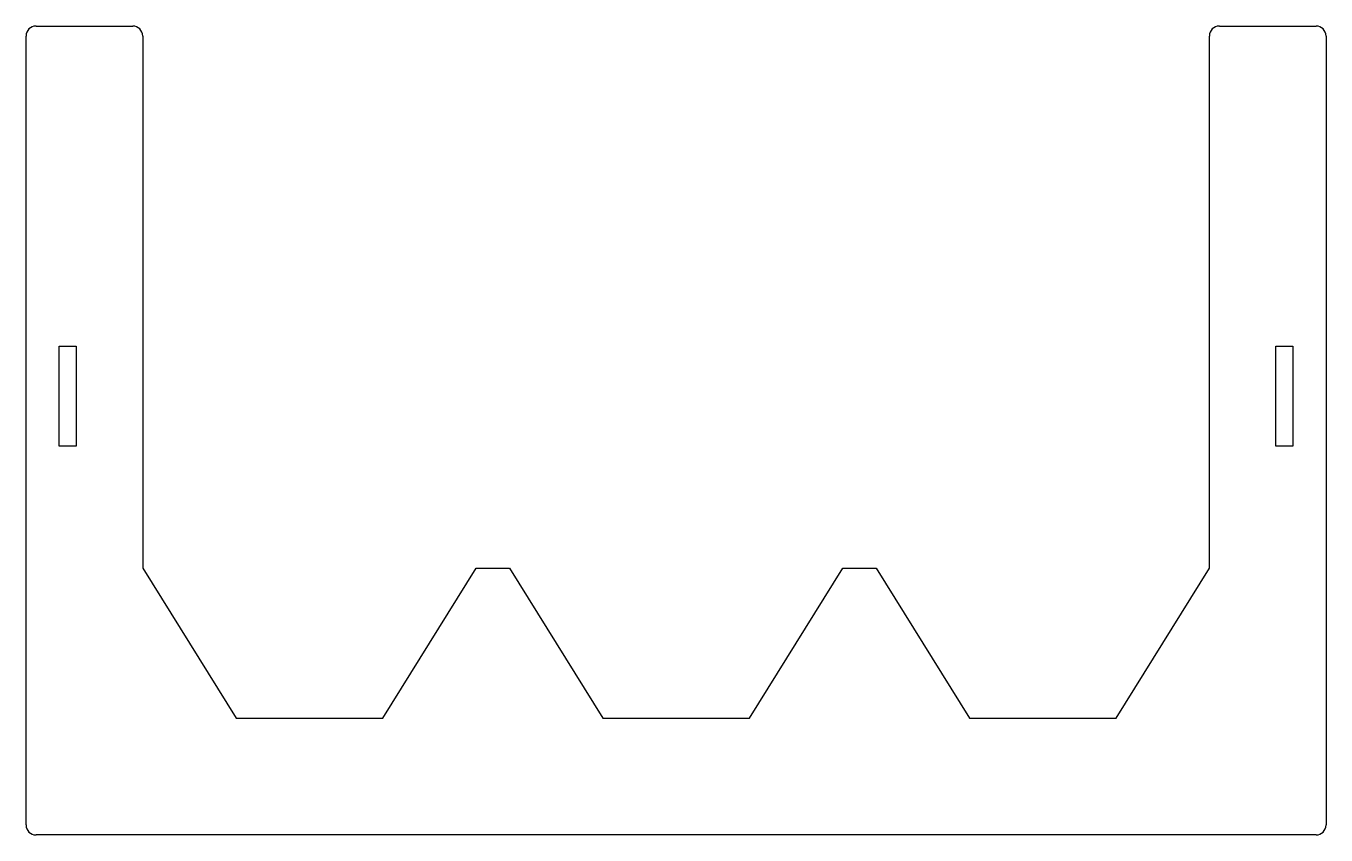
# Paper-space layout '_Back' of a CAD drawing. Header units: millimetres. Extents: x -195 to 195, y -132 to 111.
import ezdxf

# ---------------------------------------------------------------- set-up
doc = ezdxf.new("R2010")
doc.units = ezdxf.units.MM

psp = doc.layouts.new('_Back')

# ---------------------------------------------------------------- linework, layer by layer
at = {"color": 7, "linetype": 'Continuous', "lineweight": 25}
for p, q in [((-192, 111), (-163, 111)), ((163, 111), (192, 111)), ((-195, -128.6), (-195, 108)), ((-160, 108), (-160, -51.6)), ((160, -51.6), (160, 108)), ((195, 108), (195, -128.6)), ((-185.05, 15), (-179.95, 15)), ((-185.05, -15), (-185.05, 15)), ((-179.95, 15), (-179.95, -15)), ((179.95, 15), (185.05, 15)), ((179.95, -15), (179.95, 15)), ((185.05, 15), (185.05, -15)), ((-179.95, -15), (-185.05, -15)), ((185.05, -15), (179.95, -15)), ((-160, -51.6), (-132, -96.6)), ((-88, -96.6), (-60, -51.6)), ((-60, -51.6), (-50, -51.6)), ((-50, -51.6), (-22, -96.6)), ((22, -96.6), (50, -51.6)), ((50, -51.6), (60, -51.6)), ((60, -51.6), (88, -96.6)), ((132, -96.6), (160, -51.6)), ((-132, -96.6), (-88, -96.6)), ((-22, -96.6), (22, -96.6)), ((88, -96.6), (132, -96.6)), ((192, -131.6), (-192, -131.6))]:
    psp.add_line(p, q, dxfattribs=at)
for centre, start, end in [((-192, 108), 90, 180), ((-163, 108), 0, 90), ((163, 108), 90, 180), ((192, 108), 0, 90), ((-192, -128.6), 180, 270), ((192, -128.6), 270, 0)]:
    psp.add_arc(centre, 3, start, end, dxfattribs=at)

doc.saveas('drawing.dxf')
